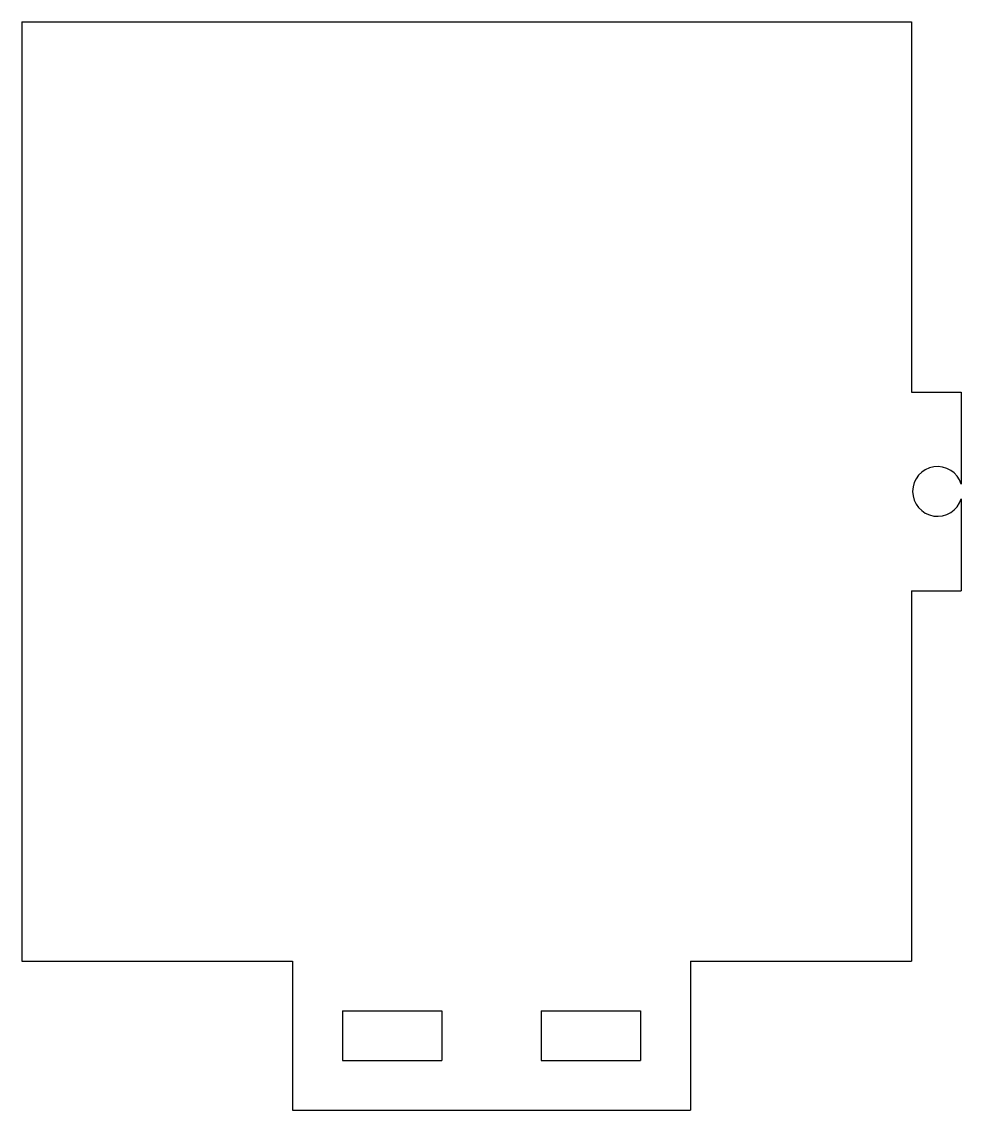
# Model space of a CAD drawing. Extents: x -9.2 to -6.83, y -6.2 to -3.47.
import ezdxf

# ---------------------------------------------------------------- set-up
doc = ezdxf.new("R2010")
doc.units = 0
doc.layers.add('VISIBLE', color=7, linetype='CONTINUOUS')

msp = doc.modelspace()

# ---------------------------------------------------------------- linework, layer by layer
at = {"layer": 'VISIBLE'}
for p, q in [((-9.1967, -3.4654, 0.125), (-6.9597, -3.4654, 0.125)), ((-9.1967, -3.4654, 0.125), (-9.1967, -5.8274, 0.125)), ((-6.9597, -3.4654, 0.125), (-6.9597, -4.3964, 0.125)), ((-6.9597, -4.3964, 0.125), (-6.8347, -4.3964, 0.125)), ((-6.8347, -4.3964, 0.125), (-6.8347, -4.6279, 0.125)), ((-6.8347, -4.6649, 0.125), (-6.8347, -4.8964, 0.125)), ((-6.9597, -4.8964, 0.125), (-6.9597, -5.8274, 0.125)), ((-6.9597, -4.8964, 0.125), (-6.8347, -4.8964, 0.125)), ((-9.1967, -5.8274, 0.125), (-8.5157, -5.8274, 0.125)), ((-8.5157, -5.8274, 0.125), (-8.5157, -6.2024, 0.125)), ((-7.5157, -5.8274, 0.125), (-7.5157, -6.2024, 0.125)), ((-7.5157, -5.8274, 0.125), (-6.9597, -5.8274, 0.125)), ((-8.3907, -5.9523, 0.125), (-8.3907, -6.0773, 0.125)), ((-8.3907, -5.9523, 0.125), (-8.1407, -5.9523, 0.125)), ((-8.1407, -5.9523, 0.125), (-8.1407, -6.0773, 0.125)), ((-7.8907, -5.9523, 0.125), (-7.8907, -6.0773, 0.125)), ((-7.8907, -5.9523, 0.125), (-7.6407, -5.9523, 0.125)), ((-7.6407, -5.9523, 0.125), (-7.6407, -6.0773, 0.125)), ((-8.3907, -6.0773, 0.125), (-8.1407, -6.0773, 0.125)), ((-7.8907, -6.0773, 0.125), (-7.6407, -6.0773, 0.125)), ((-8.5157, -6.2024, 0.125), (-7.5157, -6.2024, 0.125))]:
    msp.add_line(p, q, dxfattribs=at)
msp.add_arc((-6.8944, -4.6464, 0.125), 0.0625, 17.2364, 342.7636, dxfattribs=at)

doc.saveas('drawing.dxf')
